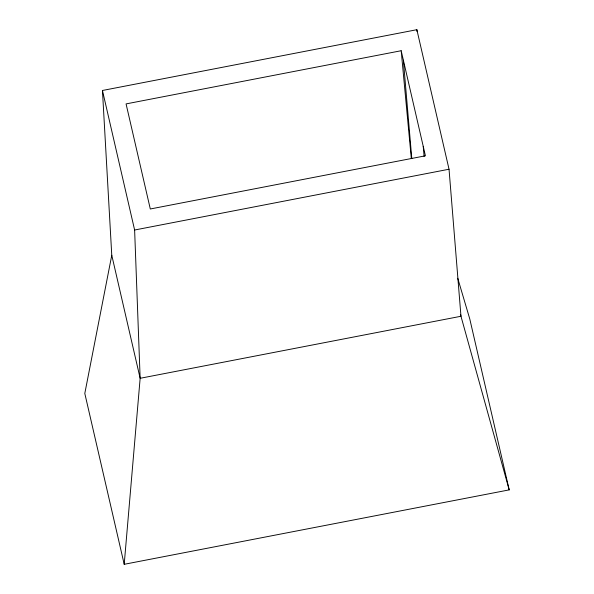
<?xml version="1.0" encoding="UTF-8"?>
<svg xmlns="http://www.w3.org/2000/svg" width="594" height="594" viewBox="0 0 594 594"><rect width="100%" height="100%" fill="white"/><g stroke="black" fill="none" stroke-linecap="round" stroke-linejoin="round"><path stroke-width="0.89" d="M124.205 564.3L140.147 378.289L134.623 230.012L102.45 90.481L416.862 29.7L449.034 169.231L460.974 316.268L509.199 489.879L124.205 564.3L84.801 393.443L111.769 255.249L102.45 90.481M401.18 50.728L126.069 103.905L150.304 208.984L425.415 155.806L401.18 50.728L411.315 158.494M134.623 230.012L449.034 169.231M457.744 278.274L469.795 319.023L509.199 489.879M460.558 314.471L460.974 316.268L140.147 378.289L111.769 255.249M416.862 29.7L417.04 31.534M423.232 146.332L424.116 156.497M403.363 60.202L411.798 158.591"/></g></svg>
